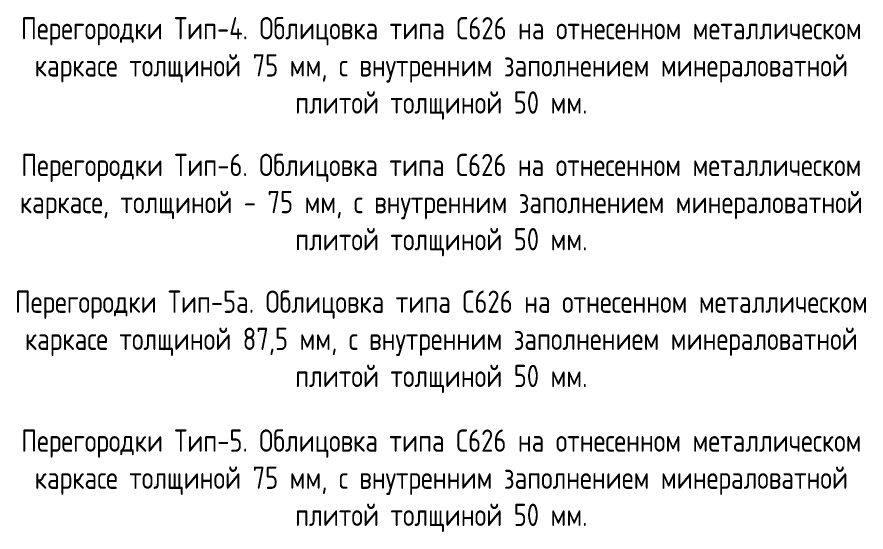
# Paper-space layout '№1в' of a CAD drawing. Header units: millimetres. Extents: x -384 to 3377, y -880 to 482.
# Drawn here: x -310.2 to -210.7, y -220.8 to -160.4 of the extents above; entities that cross this region are included whole.
import ezdxf

# ---------------------------------------------------------------- set-up
doc = ezdxf.new("R2010")
doc.units = ezdxf.units.MM
doc.styles.get("Standard").update_dxf_attribs({"font": 'ГОСТ тип А.ttf'})

psp = doc.layouts.new('№1в')

# ---------------------------------------------------------------- texts
at = {"char_height": 2.611215, "width": 99.93451, "attachment_point": 5}
for s, insert in [('{\\fГОСТ тип А|b1|i0|c204|p34;Перегородки Тип-4. Облицовка типа С626 на отнесенном металлическом каркасе толщиной 75 мм, с внутренним заполнением минераловатной плитой толщиной 50 мм. }', (-260.441, -166.399)), ('{\\fГОСТ тип А|b1|i0|c204|p34;Перегородки Тип-6. Облицовка типа С626 на отнесенном металлическом каркасе, толщиной - 75 мм, с внутренним заполнением минераловатной плитой толщиной 50 мм.}', (-260.441, -182.43)), ('{\\fГОСТ тип А|b1|i0|c204|p34;Перегородки Тип-5а. Облицовка типа С626 на отнесенном металлическом каркасе толщиной 87,5 мм, с внутренним заполнением минераловатной плитой толщиной 50 мм. }', (-260.441, -198.462)), ('{\\fГОСТ тип А|b1|i0|c204|p34;Перегородки Тип-5. Облицовка типа С626 на отнесенном металлическом каркасе толщиной 75 мм, с внутренним заполнением минераловатной плитой толщиной 50 мм.}', (-260.441, -214.748))]:
    psp.add_mtext(s, dxfattribs=dict(at, insert=insert))

doc.saveas('drawing.dxf')
